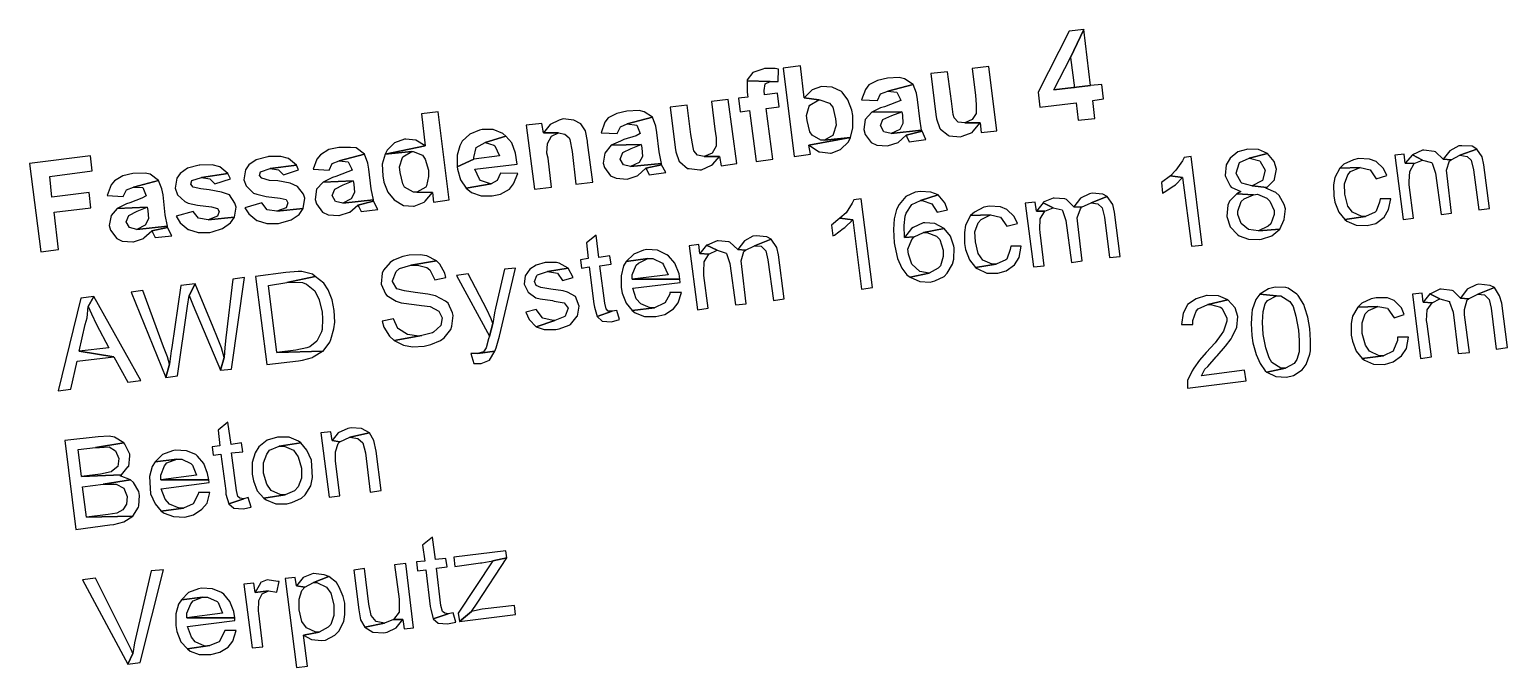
# Model space of a CAD drawing. Header units: metres. Extents: x 2713679.5 to 2713747.3, y 1226017.1 to 1226104.2.
# Drawn here: x 2713736.005 to 2713737.249, y 1226031.111 to 1226031.648 of the extents above; entities that cross this region are included whole.
import ezdxf

# ---------------------------------------------------------------- set-up
doc = ezdxf.new("R2010")
doc.units = ezdxf.units.M
doc.header["$MEASUREMENT"] = 0
doc.layers.add('texte', color=7, linetype='Continuous', true_color=0x000000)

msp = doc.modelspace()

# ---------------------------------------------------------------- linework, layer by layer
at = {"layer": 'texte'}
for points in [[(2713736.8925, 1226031.6478), (2713736.8803, 1226031.6464), (2713736.854, 1226031.5952), (2713736.8554, 1226031.5825), (2713736.886, 1226031.5862), (2713736.8878, 1226031.5717), (2713736.9019, 1226031.5731), (2713736.9001, 1226031.5881), (2713736.909, 1226031.5895), (2713736.9076, 1226031.6017), (2713736.8982, 1226031.6008), (2713736.8672, 1226031.597), (2713736.8813, 1226031.6243)], [(2713736.8925, 1226031.6478), (2713736.8813, 1226031.6243), (2713736.8846, 1226031.5989), (2713736.8672, 1226031.597), (2713736.8982, 1226031.6008)], [(2713736.6238, 1226031.6149), (2713736.6224, 1226031.6144), (2713736.6139, 1226031.6116), (2713736.6092, 1226031.6055), (2713736.6092, 1226031.6046), (2713736.6285, 1226031.6041), (2713736.6351, 1226031.6041), (2713736.6355, 1226031.6144), (2713736.6327, 1226031.6149)], [(2713736.6539, 1226031.6172), (2713736.6393, 1226031.6154), (2713736.6487, 1226031.5411), (2713736.6623, 1226031.543), (2713736.6609, 1226031.5505), (2713736.6961, 1226031.5571), (2713736.6741, 1226031.5547), (2713736.6712, 1226031.5547), (2713736.6637, 1226031.559), (2713736.6618, 1226031.5618), (2713736.6595, 1226031.5712), (2713736.659, 1226031.5754), (2713736.6614, 1226031.5834), (2713736.6618, 1226031.5843), (2713736.6694, 1226031.5886), (2713736.6571, 1226031.5905)], [(2713736.7779, 1226031.6121), (2713736.7638, 1226031.6107), (2713736.768, 1226031.5764), (2713736.7685, 1226031.5726), (2713736.7713, 1226031.5646), (2713736.7718, 1226031.5641), (2713736.7784, 1226031.559), (2713736.7793, 1226031.5585), (2713736.7887, 1226031.5576), (2713736.7901, 1226031.558), (2713736.7986, 1226031.5613), (2713736.7995, 1226031.5623), (2713736.8052, 1226031.5693), (2713736.7925, 1226031.5693), (2713736.7868, 1226031.5698), (2713736.7835, 1226031.5735), (2713736.7826, 1226031.5764), (2713736.7812, 1226031.5876)], [(2713736.8127, 1226031.6168), (2713736.7986, 1226031.6149), (2713736.8014, 1226031.5923), (2713736.8019, 1226031.5848), (2713736.8019, 1226031.5773), (2713736.7986, 1226031.5721), (2713736.7925, 1226031.5693), (2713736.8052, 1226031.5693), (2713736.8061, 1226031.5613), (2713736.8192, 1226031.5627)], [(2713736.6092, 1226031.6046), (2713736.6092, 1226031.5952), (2713736.6097, 1226031.5909), (2713736.6017, 1226031.59), (2713736.6031, 1226031.5787), (2713736.6111, 1226031.5796), (2713736.6167, 1226031.5369), (2713736.6308, 1226031.5388), (2713736.6252, 1226031.5815), (2713736.636, 1226031.5829), (2713736.6346, 1226031.5942), (2713736.6238, 1226031.5928), (2713736.6233, 1226031.5966), (2713736.6242, 1226031.6022), (2713736.6285, 1226031.6041)], [(2713736.6717, 1226031.5999), (2713736.6717, 1226031.5999), (2713736.6637, 1226031.597), (2713736.6571, 1226031.5905), (2713736.6694, 1226031.5886), (2713736.6703, 1226031.5886), (2713736.6783, 1226031.5858), (2713736.6811, 1226031.5825), (2713736.6835, 1226031.5726), (2713736.6839, 1226031.5674), (2713736.6816, 1226031.5594), (2713736.6816, 1226031.559), (2713736.6741, 1226031.5547), (2713736.6961, 1226031.5571), (2713736.698, 1226031.5651), (2713736.698, 1226031.5754), (2713736.6971, 1226031.5801), (2713736.6938, 1226031.5886), (2713736.6891, 1226031.5952), (2713736.6886, 1226031.5956), (2713736.6806, 1226031.5994)], [(2713736.7272, 1226031.6069), (2713736.7187, 1226031.605), (2713736.7116, 1226031.6013), (2713736.7088, 1226031.5975), (2713736.7055, 1226031.5886), (2713736.7187, 1226031.5881), (2713736.7215, 1226031.5937), (2713736.7276, 1226031.5961), (2713736.7488, 1226031.6017), (2713736.7417, 1226031.6064), (2713736.737, 1226031.6074)], [(2713736.7488, 1226031.6017), (2713736.7276, 1226031.5961), (2713736.7351, 1226031.5952), (2713736.738, 1226031.5895), (2713736.7384, 1226031.5881), (2713736.7347, 1226031.5867), (2713736.7248, 1226031.5829), (2713736.7215, 1226031.582), (2713736.714, 1226031.5782), (2713736.7394, 1226031.5787), (2713736.7398, 1226031.5759), (2713736.7403, 1226031.5688), (2713736.7375, 1226031.5637), (2713736.7304, 1226031.5604), (2713736.7558, 1226031.5632), (2713736.7544, 1226031.5726), (2713736.7525, 1226031.589), (2713736.7516, 1226031.5942)], [(2713736.5932, 1226031.589), (2713736.5791, 1226031.5872), (2713736.582, 1226031.5641), (2713736.5829, 1226031.5566), (2713736.5829, 1226031.5496), (2713736.5796, 1226031.5439), (2713736.573, 1226031.5411), (2713736.5857, 1226031.5411), (2713736.5871, 1226031.5331), (2713736.6003, 1226031.535)], [(2713736.3489, 1226031.5787), (2713736.3348, 1226031.5768), (2713736.3381, 1226031.55), (2713736.3043, 1226031.543), (2713736.3268, 1226031.5453), (2713736.3278, 1226031.5453), (2713736.3357, 1226031.5421), (2713736.3381, 1226031.5388), (2713736.3409, 1226031.5294), (2713736.3409, 1226031.5242), (2713736.339, 1226031.5162), (2713736.3386, 1226031.5153), (2713736.331, 1226031.511), (2713736.3442, 1226031.5106), (2713736.3451, 1226031.5026), (2713736.3583, 1226031.5045)], [(2713736.4542, 1226031.5726), (2713736.4509, 1226031.5717), (2713736.4433, 1226031.5679), (2713736.4377, 1226031.5609), (2713736.4504, 1226031.5609), (2713736.4556, 1226031.5599), (2713736.4593, 1226031.5566), (2713736.4598, 1226031.5552), (2713736.4617, 1226031.5453), (2713736.465, 1226031.5176), (2713736.4791, 1226031.5195), (2713736.4748, 1226031.5529), (2713736.4748, 1226031.5538), (2713736.4729, 1226031.5627), (2713736.4692, 1226031.5684), (2713736.4631, 1226031.5717)], [(2713736.5077, 1226031.5792), (2713736.4993, 1226031.5773), (2713736.4922, 1226031.5735), (2713736.4894, 1226031.5698), (2713736.4861, 1226031.5609), (2713736.4997, 1226031.5604), (2713736.5026, 1226031.566), (2713736.5082, 1226031.5684), (2713736.5293, 1226031.574), (2713736.5223, 1226031.5787), (2713736.5181, 1226031.5796)], [(2713736.5293, 1226031.574), (2713736.5082, 1226031.5684), (2713736.5162, 1226031.5674), (2713736.5185, 1226031.5618), (2713736.519, 1226031.5604), (2713736.5157, 1226031.5585), (2713736.5054, 1226031.5552), (2713736.5026, 1226031.5538), (2713736.4946, 1226031.5505), (2713736.5199, 1226031.551), (2713736.5204, 1226031.5482), (2713736.5209, 1226031.5411), (2713736.5181, 1226031.536), (2713736.511, 1226031.5327), (2713736.5369, 1226031.535), (2713736.535, 1226031.5449), (2713736.5331, 1226031.5613), (2713736.5322, 1226031.5665)], [(2713736.5585, 1226031.5843), (2713736.5444, 1226031.5825), (2713736.5486, 1226031.5486), (2713736.5491, 1226031.5449), (2713736.5519, 1226031.5369), (2713736.5524, 1226031.5364), (2713736.5589, 1226031.5308), (2713736.5603, 1226031.5308), (2713736.5693, 1226031.5298), (2713736.5707, 1226031.5298), (2713736.5791, 1226031.5336), (2713736.5801, 1226031.5345), (2713736.5857, 1226031.5411), (2713736.573, 1226031.5411), (2713736.5674, 1226031.5421), (2713736.5641, 1226031.5458), (2713736.5636, 1226031.5486), (2713736.5618, 1226031.5594)], [(2713736.714, 1226031.5782), (2713736.7084, 1226031.5721), (2713736.7074, 1226031.5637), (2713736.7084, 1226031.5594), (2713736.7135, 1226031.5529), (2713736.7182, 1226031.5505), (2713736.7272, 1226031.55), (2713736.7272, 1226031.55), (2713736.7361, 1226031.5529), (2713736.7361, 1226031.5529), (2713736.7431, 1226031.559), (2713736.7563, 1226031.5623), (2713736.7558, 1226031.5632), (2713736.7304, 1226031.5604), (2713736.7243, 1226031.5618), (2713736.7215, 1226031.567), (2713736.7234, 1226031.5721), (2713736.7309, 1226031.5754), (2713736.7394, 1226031.5787)], [(2713736.386, 1226031.5637), (2713736.3837, 1226031.5632), (2713736.3757, 1226031.5599), (2713736.3691, 1226031.5538), (2713736.3672, 1226031.55), (2713736.3649, 1226031.5421), (2713736.3649, 1226031.5322), (2713736.379, 1226031.5388), (2713736.379, 1226031.5402), (2713736.3809, 1226031.5486), (2713736.3884, 1226031.5529), (2713736.4058, 1226031.558), (2713736.4034, 1226031.5604), (2713736.3954, 1226031.5637)], [(2713736.4363, 1226031.5688), (2713736.4231, 1226031.5674), (2713736.4302, 1226031.5134), (2713736.4443, 1226031.5153), (2713736.4415, 1226031.5397), (2713736.4405, 1226031.5439), (2713736.441, 1226031.5519), (2713736.4443, 1226031.558), (2713736.4504, 1226031.5609), (2713736.4377, 1226031.5609)], [(2713736.7563, 1226031.5623), (2713736.7431, 1226031.559), (2713736.7436, 1226031.5576), (2713736.7455, 1226031.5533), (2713736.7596, 1226031.5552)], [(2713736.2653, 1226031.5486), (2713736.2568, 1226031.5468), (2713736.2498, 1226031.5425), (2713736.2469, 1226031.5388), (2713736.2437, 1226031.5303), (2713736.2573, 1226031.5294), (2713736.2596, 1226031.535), (2713736.2657, 1226031.5374), (2713736.2869, 1226031.543), (2713736.2798, 1226031.5482), (2713736.2751, 1226031.5486)], [(2713736.3216, 1226031.5557), (2713736.3207, 1226031.5557), (2713736.3123, 1226031.5524), (2713736.3061, 1226031.5463), (2713736.3043, 1226031.543), (2713736.3381, 1226031.55), (2713736.3381, 1226031.55), (2713736.3301, 1226031.5547)], [(2713736.4058, 1226031.558), (2713736.3884, 1226031.5529), (2713736.3959, 1226031.5505), (2713736.3968, 1226031.55), (2713736.4006, 1226031.5416), (2713736.379, 1226031.5388), (2713736.3649, 1226031.5322), (2713736.3653, 1226031.5303), (2713736.3677, 1226031.5214), (2713736.3724, 1226031.5143), (2713736.3935, 1226031.5181), (2713736.3931, 1226031.5181), (2713736.3846, 1226031.5209), (2713736.3837, 1226031.5219), (2713736.3799, 1226031.5303), (2713736.4156, 1226031.5345), (2713736.4142, 1226031.5439), (2713736.4109, 1226031.5524)], [(2713736.4946, 1226031.5505), (2713736.4894, 1226031.5439), (2713736.488, 1226031.5355), (2713736.4889, 1226031.5317), (2713736.4941, 1226031.5247), (2713736.4988, 1226031.5228), (2713736.5082, 1226031.5219), (2713736.5082, 1226031.5219), (2713736.5166, 1226031.5247), (2713736.5171, 1226031.5251), (2713736.5237, 1226031.5313), (2713736.5369, 1226031.5341), (2713736.5369, 1226031.535), (2713736.511, 1226031.5327), (2713736.5049, 1226031.5341), (2713736.5021, 1226031.5388), (2713736.5044, 1226031.5444), (2713736.5115, 1226031.5477), (2713736.5199, 1226031.551)], [(2713736.6961, 1226031.5571), (2713736.6609, 1226031.5505), (2713736.6623, 1226031.5496), (2713736.6698, 1226031.5449), (2713736.6703, 1226031.5449), (2713736.6792, 1226031.5439), (2713736.6797, 1226031.5439), (2713736.6877, 1226031.5468), (2713736.6943, 1226031.5533)], [(2713737.2107, 1226031.55), (2713737.2083, 1226031.55), (2713737.2008, 1226031.5458), (2713737.1951, 1226031.5388), (2713737.2017, 1226031.5383), (2713737.2092, 1226031.5421), (2713737.2233, 1226031.5472), (2713737.2196, 1226031.5496)], [(2713736.0562, 1226031.5416), (2713736.005, 1226031.535), (2713736.0144, 1226031.4608), (2713736.0294, 1226031.4627), (2713736.0256, 1226031.4941), (2713736.0566, 1226031.4979), (2713736.0552, 1226031.5106), (2713736.0237, 1226031.5068), (2713736.0219, 1226031.5242), (2713736.0576, 1226031.5289)], [(2713736.2061, 1226031.5411), (2713736.2056, 1226031.5407), (2713736.1957, 1226031.5383), (2713736.1896, 1226031.5341), (2713736.1868, 1226031.5298), (2713736.1854, 1226031.5214), (2713736.1873, 1226031.5162), (2713736.1934, 1226031.5101), (2713736.1962, 1226031.5092), (2713736.2042, 1226031.5073), (2713736.2159, 1226031.5059), (2713736.2211, 1226031.5049), (2713736.2225, 1226031.5021), (2713736.2211, 1226031.4979), (2713736.2131, 1226031.4951), (2713736.2352, 1226031.4974), (2713736.2366, 1226031.5059), (2713736.2357, 1226031.5092), (2713736.2305, 1226031.5157), (2713736.2244, 1226031.5186), (2713736.214, 1226031.5204), (2713736.207, 1226031.5209), (2713736.2004, 1226031.5228), (2713736.1985, 1226031.5251), (2713736.1995, 1226031.528), (2713736.2075, 1226031.5308), (2713736.2296, 1226031.5336), (2713736.223, 1226031.5392), (2713736.2164, 1226031.5411)], [(2713736.2869, 1226031.543), (2713736.2657, 1226031.5374), (2713736.2733, 1226031.5364), (2713736.2761, 1226031.5308), (2713736.2765, 1226031.5294), (2713736.2728, 1226031.528), (2713736.2629, 1226031.5242), (2713736.2601, 1226031.5233), (2713736.2521, 1226031.5195), (2713736.2775, 1226031.5204), (2713736.278, 1226031.5176), (2713736.2784, 1226031.5106), (2713736.2756, 1226031.5054), (2713736.2686, 1226031.5017), (2713736.2944, 1226031.5045), (2713736.2925, 1226031.5139), (2713736.2906, 1226031.5303), (2713736.2897, 1226031.5355)], [(2713736.3043, 1226031.543), (2713736.3019, 1226031.5345), (2713736.3024, 1226031.5247), (2713736.3033, 1226031.5195), (2713736.3066, 1226031.511), (2713736.3118, 1226031.5045), (2713736.3118, 1226031.5045), (2713736.3198, 1226031.4998), (2713736.3282, 1226031.4993), (2713736.3287, 1226031.4993), (2713736.3372, 1226031.5026), (2713736.3381, 1226031.5035), (2713736.3442, 1226031.5106), (2713736.331, 1226031.511), (2713736.3282, 1226031.511), (2713736.3207, 1226031.5153), (2713736.3193, 1226031.5181), (2713736.317, 1226031.5275), (2713736.3165, 1226031.5322), (2713736.3188, 1226031.5402), (2713736.3193, 1226031.5407), (2713736.3268, 1226031.5453)], [(2713736.9828, 1226031.5411), (2713736.9771, 1226031.5402), (2713736.9757, 1226031.5374), (2713736.9701, 1226031.5294), (2713736.9654, 1226031.5247), (2713736.9757, 1226031.5233), (2713736.9832, 1226031.4655), (2713736.9922, 1226031.4664)], [(2713737.0307, 1226031.5472), (2713737.0222, 1226031.5449), (2713737.0157, 1226031.5397), (2713737.0124, 1226031.5341), (2713737.0114, 1226031.5251), (2713737.0119, 1226031.5242), (2713737.0157, 1226031.5162), (2713737.0166, 1226031.5153), (2713737.0246, 1226031.5115), (2713737.0213, 1226031.5096), (2713737.0354, 1226031.5087), (2713737.0387, 1226031.5092), (2713737.0467, 1226031.5059), (2713737.049, 1226031.5035), (2713737.0528, 1226031.4955), (2713737.0528, 1226031.4923), (2713737.05, 1226031.4843), (2713737.0476, 1226031.4824), (2713737.0396, 1226031.4786), (2713737.0575, 1226031.48), (2713737.0612, 1226031.488), (2713737.0622, 1226031.497), (2713737.0612, 1226031.5007), (2713737.057, 1226031.5082), (2713737.0542, 1226031.5106), (2713737.0457, 1226031.5143), (2713737.0467, 1226031.5148), (2713737.0344, 1226031.5162), (2713737.034, 1226031.5162), (2713737.0255, 1226031.5186), (2713737.0251, 1226031.519), (2713737.0208, 1226031.5266), (2713737.0208, 1226031.527), (2713737.0232, 1226031.535), (2713737.0236, 1226031.536), (2713737.0316, 1226031.5397), (2713737.0471, 1226031.5435), (2713737.0396, 1226031.5468)], [(2713737.0471, 1226031.5435), (2713737.0316, 1226031.5397), (2713737.0321, 1226031.5397), (2713737.0406, 1226031.5374), (2713737.041, 1226031.5369), (2713737.0453, 1226031.5294), (2713737.0453, 1226031.5294), (2713737.0429, 1226031.5209), (2713737.0424, 1226031.5204), (2713737.0344, 1226031.5162), (2713737.0467, 1226031.5148), (2713737.0532, 1226031.5214), (2713737.0532, 1226031.5219), (2713737.0547, 1226031.5303), (2713737.0528, 1226031.5369)], [(2713737.1237, 1226031.5392), (2713737.1195, 1226031.5383), (2713737.1115, 1226031.5345), (2713737.1082, 1226031.5313), (2713737.1251, 1226031.5317), (2713737.1336, 1226031.5298), (2713737.1336, 1226031.5298), (2713737.1388, 1226031.5223), (2713737.1477, 1226031.5251), (2713737.1449, 1226031.5308), (2713737.1388, 1226031.5369), (2713737.1331, 1226031.5388)], [(2713737.1623, 1226031.543), (2713737.1543, 1226031.5421), (2713737.1613, 1226031.488), (2713737.1702, 1226031.489), (2713737.1665, 1226031.5172), (2713737.1665, 1226031.52), (2713737.167, 1226031.5284), (2713737.1707, 1226031.535), (2713737.1632, 1226031.5355)], [(2713737.1693, 1226031.5425), (2713737.1632, 1226031.5355), (2713737.1707, 1226031.535), (2713737.1778, 1226031.5378)], [(2713737.1787, 1226031.5463), (2713737.1778, 1226031.5463), (2713737.1693, 1226031.5425), (2713737.1693, 1226031.5425), (2713737.1778, 1226031.5378), (2713737.1853, 1226031.536), (2713737.1857, 1226031.5355), (2713737.1886, 1226031.527), (2713737.1933, 1226031.4923), (2713737.2022, 1226031.4932), (2713737.1984, 1226031.5247), (2713737.198, 1226031.5294), (2713737.2003, 1226031.5374), (2713737.2017, 1226031.5383), (2713737.1951, 1226031.5388), (2713737.1886, 1226031.5449), (2713737.1876, 1226031.5453)], [(2713737.2233, 1226031.5472), (2713737.2092, 1226031.5421), (2713737.2154, 1226031.5411), (2713737.2186, 1226031.5378), (2713737.2205, 1226031.5298), (2713737.2252, 1226031.496), (2713737.2341, 1226031.4974), (2713737.2294, 1226031.5341), (2713737.228, 1226031.5407)], [(2713736.0919, 1226031.5266), (2713736.0834, 1226031.5247), (2713736.0764, 1226031.5204), (2713736.0736, 1226031.5172), (2713736.0703, 1226031.5082), (2713736.0839, 1226031.5073), (2713736.0867, 1226031.5129), (2713736.0924, 1226031.5153), (2713736.1135, 1226031.5209), (2713736.1064, 1226031.5261), (2713736.1022, 1226031.527)], [(2713736.1483, 1226031.5336), (2713736.1478, 1226031.5336), (2713736.1379, 1226031.5313), (2713736.1318, 1226031.5266), (2713736.129, 1226031.5228), (2713736.1276, 1226031.5143), (2713736.1295, 1226031.5087), (2713736.1356, 1226031.5031), (2713736.1384, 1226031.5017), (2713736.1464, 1226031.5002), (2713736.1581, 1226031.4988), (2713736.1633, 1226031.4974), (2713736.1647, 1226031.4946), (2713736.1633, 1226031.4908), (2713736.1553, 1226031.4876), (2713736.1774, 1226031.4899), (2713736.1788, 1226031.4984), (2713736.1779, 1226031.5017), (2713736.1732, 1226031.5087), (2713736.1666, 1226031.511), (2713736.1563, 1226031.5129), (2713736.1492, 1226031.5139), (2713736.1426, 1226031.5153), (2713736.1407, 1226031.5176), (2713736.1417, 1226031.5209), (2713736.1497, 1226031.5233), (2713736.1718, 1226031.5266), (2713736.1652, 1226031.5322), (2713736.1586, 1226031.5341)], [(2713736.1718, 1226031.5266), (2713736.1497, 1226031.5233), (2713736.1567, 1226031.5223), (2713736.161, 1226031.5181), (2713736.1741, 1226031.5223)], [(2713736.2296, 1226031.5336), (2713736.2075, 1226031.5308), (2713736.2145, 1226031.5298), (2713736.2187, 1226031.5256), (2713736.2314, 1226031.5298)], [(2713736.4015, 1226031.527), (2713736.3987, 1226031.5209), (2713736.3935, 1226031.5181), (2713736.3724, 1226031.5143), (2713736.3771, 1226031.5106), (2713736.3851, 1226031.5078), (2713736.3945, 1226031.5078), (2713736.4015, 1226031.5092), (2713736.409, 1226031.5134), (2713736.4123, 1226031.5181), (2713736.4161, 1226031.5266)], [(2713736.5369, 1226031.5341), (2713736.5237, 1226031.5313), (2713736.5246, 1226031.5298), (2713736.5265, 1226031.5256), (2713736.5406, 1226031.5275)], [(2713736.9654, 1226031.5247), (2713736.9579, 1226031.519), (2713736.9588, 1226031.5101), (2713736.9602, 1226031.511), (2713736.9682, 1226031.5162), (2713736.9696, 1226031.5172), (2713736.9757, 1226031.5233)], [(2713737.1082, 1226031.5313), (2713737.104, 1226031.5233), (2713737.1026, 1226031.5172), (2713737.1031, 1226031.5078), (2713737.104, 1226031.5026), (2713737.1073, 1226031.4941), (2713737.1124, 1226031.488), (2713737.1298, 1226031.4904), (2713737.1265, 1226031.4904), (2713737.1186, 1226031.4941), (2713737.1148, 1226031.4993), (2713737.1124, 1226031.5092), (2713737.112, 1226031.5181), (2713737.1148, 1226031.5256), (2713737.1171, 1226031.5284), (2713737.1251, 1226031.5317)], [(2713736.1135, 1226031.5209), (2713736.0924, 1226031.5153), (2713736.1003, 1226031.5148), (2713736.1027, 1226031.5092), (2713736.1032, 1226031.5078), (2713736.0994, 1226031.5059), (2713736.0895, 1226031.5021), (2713736.0867, 1226031.5012), (2713736.0787, 1226031.4974), (2713736.1041, 1226031.4984), (2713736.1046, 1226031.4955), (2713736.105, 1226031.4885), (2713736.1022, 1226031.4833), (2713736.0952, 1226031.4796), (2713736.121, 1226031.4824), (2713736.1191, 1226031.4918), (2713736.1173, 1226031.5087), (2713736.1163, 1226031.5139)], [(2713736.2521, 1226031.5195), (2713736.2465, 1226031.5134), (2713736.2455, 1226031.5049), (2713736.2465, 1226031.5012), (2713736.2516, 1226031.4941), (2713736.2563, 1226031.4918), (2713736.2653, 1226031.4913), (2713736.2657, 1226031.4913), (2713736.2742, 1226031.4941), (2713736.2747, 1226031.4941), (2713736.2812, 1226031.5002), (2713736.2944, 1226031.5035), (2713736.2944, 1226031.5045), (2713736.2686, 1226031.5017), (2713736.2624, 1226031.5031), (2713736.2596, 1226031.5082), (2713736.262, 1226031.5134), (2713736.269, 1226031.5172), (2713736.2775, 1226031.5204)], [(2713736.7549, 1226031.5115), (2713736.7506, 1226031.511), (2713736.7427, 1226031.5073), (2713736.737, 1226031.5007), (2713736.7347, 1226031.4965), (2713736.7328, 1226031.4885), (2713736.7323, 1226031.4796), (2713736.7328, 1226031.4683), (2713736.7333, 1226031.4655), (2713736.7356, 1226031.4551), (2713736.7394, 1226031.4471), (2713736.7436, 1226031.4415), (2713736.7464, 1226031.4396), (2713736.7624, 1226031.4429), (2713736.7544, 1226031.4443), (2713736.7478, 1226031.4504), (2713736.7478, 1226031.4504), (2713736.745, 1226031.4589), (2713736.7445, 1226031.4631), (2713736.7478, 1226031.4711), (2713736.7497, 1226031.4735), (2713736.7417, 1226031.473), (2713736.7412, 1226031.4829), (2713736.7422, 1226031.4908), (2713736.7431, 1226031.4932), (2713736.7478, 1226031.5007), (2713736.7549, 1226031.504), (2713736.7699, 1226031.5087), (2713736.7638, 1226031.511)], [(2713736.8996, 1226031.5101), (2713736.8972, 1226031.5096), (2713736.8897, 1226031.5059), (2713736.8841, 1226031.4988), (2713736.8907, 1226031.4984), (2713736.8987, 1226031.5021), (2713736.9123, 1226031.5073), (2713736.9085, 1226031.5092)], [(2713736.0787, 1226031.4974), (2713736.0736, 1226031.4913), (2713736.0721, 1226031.4829), (2713736.0731, 1226031.4791), (2713736.0783, 1226031.472), (2713736.083, 1226031.4697), (2713736.0919, 1226031.4692), (2713736.0924, 1226031.4692), (2713736.1008, 1226031.472), (2713736.1013, 1226031.4725), (2713736.1079, 1226031.4786), (2713736.121, 1226031.4814), (2713736.121, 1226031.4824), (2713736.0952, 1226031.4796), (2713736.0891, 1226031.4814), (2713736.0862, 1226031.4861), (2713736.0886, 1226031.4913), (2713736.0956, 1226031.4951), (2713736.1041, 1226031.4984)], [(2713736.2004, 1226031.5021), (2713736.1863, 1226031.4979), (2713736.1896, 1226031.4927), (2713736.1962, 1226031.4871), (2713736.1967, 1226031.4871), (2713736.2047, 1226031.4847), (2713736.2145, 1226031.4847), (2713736.2164, 1226031.4852), (2713736.2253, 1226031.4876), (2713736.2319, 1226031.4923), (2713736.2352, 1226031.4974), (2713736.2131, 1226031.4951), (2713736.2051, 1226031.496)], [(2713736.2944, 1226031.5035), (2713736.2812, 1226031.5002), (2713736.2822, 1226031.4988), (2713736.2841, 1226031.4946), (2713736.2982, 1226031.4965)], [(2713736.7051, 1226031.5054), (2713736.699, 1226031.5045), (2713736.6975, 1226031.5017), (2713736.6924, 1226031.4937), (2713736.6872, 1226031.489), (2713736.698, 1226031.4876), (2713736.7055, 1226031.4293), (2713736.7145, 1226031.4307)], [(2713736.7699, 1226031.5087), (2713736.7549, 1226031.504), (2713736.7563, 1226031.504), (2713736.7647, 1226031.5012), (2713736.769, 1226031.4941), (2713736.7779, 1226031.496), (2713736.7755, 1226031.5021)], [(2713736.8131, 1226031.4993), (2713736.8084, 1226031.4984), (2713736.8005, 1226031.4941), (2713736.7972, 1226031.4913), (2713736.8141, 1226031.4918), (2713736.8225, 1226031.4899), (2713736.8225, 1226031.4899), (2713736.8277, 1226031.4824), (2713736.8366, 1226031.4847), (2713736.8338, 1226031.4904), (2713736.8277, 1226031.4965), (2713736.8225, 1226031.4988)], [(2713736.8517, 1226031.5026), (2713736.8432, 1226031.5017), (2713736.8503, 1226031.4481), (2713736.8592, 1226031.449), (2713736.8559, 1226031.4772), (2713736.8554, 1226031.48), (2713736.8559, 1226031.4885), (2713736.8597, 1226031.4951), (2713736.8526, 1226031.4951)], [(2713736.8582, 1226031.5021), (2713736.8526, 1226031.4951), (2713736.8597, 1226031.4951), (2713736.8667, 1226031.4979)], [(2713736.8676, 1226031.5059), (2713736.8667, 1226031.5059), (2713736.8582, 1226031.5026), (2713736.8582, 1226031.5021), (2713736.8667, 1226031.4979), (2713736.8742, 1226031.496), (2713736.8747, 1226031.4955), (2713736.8775, 1226031.4871), (2713736.8822, 1226031.4518), (2713736.8911, 1226031.4533), (2713736.8874, 1226031.4843), (2713736.8869, 1226031.4894), (2713736.8897, 1226031.497), (2713736.8907, 1226031.4984), (2713736.8841, 1226031.4988), (2713736.878, 1226031.5049), (2713736.8766, 1226031.5054)], [(2713736.9123, 1226031.5073), (2713736.8987, 1226031.5021), (2713736.9043, 1226031.5012), (2713736.9081, 1226031.4979), (2713736.9099, 1226031.4899), (2713736.9142, 1226031.4561), (2713736.9231, 1226031.457), (2713736.9184, 1226031.4941), (2713736.917, 1226031.5007)], [(2713737.0213, 1226031.5096), (2713737.0152, 1226031.5035), (2713737.0138, 1226031.5002), (2713737.0128, 1226031.4908), (2713737.0128, 1226031.4904), (2713737.0157, 1226031.4819), (2713737.0218, 1226031.4753), (2713737.0232, 1226031.4744), (2713737.0312, 1226031.4716), (2713737.0401, 1226031.4711), (2713737.042, 1226031.4716), (2713737.0509, 1226031.4744), (2713737.0575, 1226031.48), (2713737.0575, 1226031.48), (2713737.0396, 1226031.4786), (2713737.0312, 1226031.4796), (2713737.0251, 1226031.4847), (2713737.0222, 1226031.4923), (2713737.0222, 1226031.4951), (2713737.0251, 1226031.5031), (2713737.0274, 1226031.5054), (2713737.0354, 1226031.5087)], [(2713737.142, 1226031.5054), (2713737.1416, 1226031.5026), (2713737.1388, 1226031.4951), (2713737.1378, 1226031.4941), (2713737.1298, 1226031.4904), (2713737.1124, 1226031.488), (2713737.1139, 1226031.4866), (2713737.1218, 1226031.4833), (2713737.1312, 1226031.4829), (2713737.1383, 1226031.4847), (2713737.1453, 1226031.4899), (2713737.1491, 1226031.4965), (2713737.151, 1226031.5054)], [(2713736.1426, 1226031.4946), (2713736.1285, 1226031.4908), (2713736.1318, 1226031.4852), (2713736.1384, 1226031.4796), (2713736.1389, 1226031.4796), (2713736.1469, 1226031.4772), (2713736.1567, 1226031.4772), (2713736.1586, 1226031.4777), (2713736.1675, 1226031.4805), (2713736.1741, 1226031.4852), (2713736.1774, 1226031.4899), (2713736.1553, 1226031.4876), (2713736.1473, 1226031.489)], [(2713736.6872, 1226031.489), (2713736.6802, 1226031.4833), (2713736.6811, 1226031.4744), (2713736.6825, 1226031.4749), (2713736.69, 1226031.4805), (2713736.6914, 1226031.4814), (2713736.698, 1226031.4876)], [(2713736.7586, 1226031.4852), (2713736.7572, 1226031.4852), (2713736.7488, 1226031.4814), (2713736.7474, 1226031.4805), (2713736.7417, 1226031.473), (2713736.7497, 1226031.4735), (2713736.7577, 1226031.4772), (2713736.7751, 1226031.4805), (2713736.7671, 1226031.4847)], [(2713736.7972, 1226031.4913), (2713736.7929, 1226031.4833), (2713736.792, 1226031.4772), (2713736.792, 1226031.4678), (2713736.7929, 1226031.4627), (2713736.7962, 1226031.4542), (2713736.8014, 1226031.4476), (2713736.8188, 1226031.4504), (2713736.8155, 1226031.4504), (2713736.8075, 1226031.4537), (2713736.8037, 1226031.4594), (2713736.8014, 1226031.4692), (2713736.8009, 1226031.4777), (2713736.8037, 1226031.4852), (2713736.8061, 1226031.488), (2713736.8141, 1226031.4918)], [(2713736.121, 1226031.4814), (2713736.1079, 1226031.4786), (2713736.1088, 1226031.4767), (2713736.1107, 1226031.473), (2713736.1248, 1226031.4744)], [(2713736.4819, 1226031.4749), (2713736.4739, 1226031.4683), (2713736.4753, 1226031.4551), (2713736.4687, 1226031.4542), (2713736.4697, 1226031.4471), (2713736.4762, 1226031.4481), (2713736.48, 1226031.4171), (2713736.4805, 1226031.4143), (2713736.4828, 1226031.4063), (2713736.4955, 1226031.411), (2713736.4922, 1226031.411), (2713736.4903, 1226031.4128), (2713736.4894, 1226031.4175), (2713736.4852, 1226031.449), (2713736.4946, 1226031.4504), (2713736.4936, 1226031.4575), (2713736.4842, 1226031.4561)], [(2713736.6167, 1226031.4744), (2713736.6139, 1226031.4739), (2713736.6069, 1226031.4702), (2713736.6012, 1226031.4627), (2713736.6078, 1226031.4622), (2713736.6153, 1226031.4659), (2713736.6294, 1226031.4716), (2713736.6257, 1226031.4735)], [(2713736.7751, 1226031.4805), (2713736.7577, 1226031.4772), (2713736.7605, 1226031.4772), (2713736.7685, 1226031.4739), (2713736.7713, 1226031.4711), (2713736.7741, 1226031.4622), (2713736.7741, 1226031.457), (2713736.7718, 1226031.449), (2713736.7699, 1226031.4471), (2713736.7624, 1226031.4429), (2713736.7464, 1226031.4396), (2713736.7544, 1226031.4359), (2713736.7633, 1226031.4354), (2713736.7671, 1226031.4363), (2713736.7751, 1226031.4401), (2713736.7774, 1226031.4429), (2713736.7821, 1226031.4504), (2713736.7831, 1226031.4547), (2713736.7835, 1226031.4641), (2713736.7831, 1226031.4655), (2713736.7802, 1226031.4739)], [(2713736.5246, 1226031.4627), (2713736.5218, 1226031.4622), (2713736.5138, 1226031.4589), (2713736.5072, 1226031.4528), (2713736.5256, 1226031.4551), (2713736.5298, 1226031.4551), (2713736.5378, 1226031.4514), (2713736.5387, 1226031.45), (2713736.5425, 1226031.4415), (2713736.5124, 1226031.4377), (2713736.5524, 1226031.4377), (2713736.5519, 1226031.4424), (2713736.5481, 1226031.4514), (2713736.543, 1226031.4575), (2713736.5416, 1226031.4584), (2713736.5336, 1226031.4622)], [(2713736.5683, 1226031.4669), (2713736.5603, 1226031.4659), (2713736.5674, 1226031.4119), (2713736.5763, 1226031.4133), (2713736.5726, 1226031.441), (2713736.5726, 1226031.4439), (2713736.573, 1226031.4523), (2713736.5768, 1226031.4589), (2713736.5693, 1226031.4594)], [(2713736.5749, 1226031.4664), (2713736.5693, 1226031.4594), (2713736.5768, 1226031.4589), (2713736.5838, 1226031.4622)], [(2713736.5848, 1226031.4702), (2713736.5838, 1226031.4702), (2713736.5754, 1226031.4664), (2713736.5749, 1226031.4664), (2713736.5838, 1226031.4622), (2713736.5914, 1226031.4598), (2713736.5918, 1226031.4594), (2713736.5946, 1226031.4509), (2713736.5993, 1226031.4161), (2713736.6083, 1226031.4171), (2713736.6045, 1226031.4486), (2713736.604, 1226031.4533), (2713736.6064, 1226031.4612), (2713736.6078, 1226031.4622), (2713736.6012, 1226031.4627), (2713736.5946, 1226031.4688), (2713736.5937, 1226031.4692)], [(2713736.6294, 1226031.4716), (2713736.6153, 1226031.4659), (2713736.621, 1226031.4655), (2713736.6247, 1226031.4617), (2713736.6266, 1226031.4542), (2713736.6313, 1226031.4199), (2713736.6402, 1226031.4213), (2713736.6355, 1226031.4584), (2713736.6341, 1226031.4645)], [(2713736.831, 1226031.4655), (2713736.8305, 1226031.4627), (2713736.8277, 1226031.4547), (2713736.8268, 1226031.4542), (2713736.8188, 1226031.4504), (2713736.8014, 1226031.4476), (2713736.8028, 1226031.4467), (2713736.8108, 1226031.4429), (2713736.8202, 1226031.4429), (2713736.8272, 1226031.4448), (2713736.8343, 1226031.45), (2713736.838, 1226031.4561), (2713736.8399, 1226031.4655)], [(2713736.3245, 1226031.458), (2713736.3193, 1226031.457), (2713736.3113, 1226031.4537), (2713736.3085, 1226031.4518), (2713736.3029, 1226031.4453), (2713736.3019, 1226031.4429), (2713736.301, 1226031.434), (2713736.301, 1226031.4335), (2713736.3047, 1226031.4255), (2713736.3057, 1226031.4241), (2713736.3137, 1226031.4194), (2713736.3179, 1226031.418), (2713736.3287, 1226031.4166), (2713736.3348, 1226031.4157), (2713736.3423, 1226031.4147), (2713736.3494, 1226031.411), (2713736.3522, 1226031.4053), (2713736.3513, 1226031.3987), (2713736.3451, 1226031.3931), (2713736.3442, 1226031.3926), (2713736.3353, 1226031.3903), (2713736.3118, 1226031.3861), (2713736.3198, 1226031.3823), (2713736.3273, 1226031.3809), (2713736.3372, 1226031.3814), (2713736.3428, 1226031.3828), (2713736.3508, 1226031.3861), (2713736.3541, 1226031.3884), (2713736.3597, 1226031.3955), (2713736.3606, 1226031.3983), (2713736.3616, 1226031.4072), (2713736.3611, 1226031.4096), (2713736.3574, 1226031.4175), (2713736.355, 1226031.4194), (2713736.3466, 1226031.4237), (2713736.3404, 1226031.4251), (2713736.3296, 1226031.4265), (2713736.3207, 1226031.4279), (2713736.3141, 1226031.4298), (2713736.3104, 1226031.4359), (2713736.3104, 1226031.4363), (2713736.3137, 1226031.4443), (2713736.3165, 1226031.4467), (2713736.3259, 1226031.4495), (2713736.3475, 1226031.4533), (2713736.3395, 1226031.4575), (2713736.3339, 1226031.4584)], [(2713736.3475, 1226031.4533), (2713736.3259, 1226031.4495), (2713736.3315, 1226031.4495), (2713736.3395, 1226031.4476), (2713736.3419, 1226031.4457), (2713736.3461, 1226031.4373), (2713736.3555, 1226031.4392), (2713736.3545, 1226031.4429), (2713736.3503, 1226031.4504)], [(2713736.4391, 1226031.4518), (2713736.4316, 1226031.4495), (2713736.426, 1226031.4462), (2713736.4222, 1226031.4406), (2713736.4213, 1226031.4335), (2713736.4246, 1226031.4269), (2713736.4311, 1226031.4222), (2713736.4349, 1226031.4213), (2713736.4452, 1226031.4199), (2713736.4466, 1226031.4194), (2713736.4551, 1226031.418), (2713736.4584, 1226031.4133), (2713736.456, 1226031.4067), (2713736.4556, 1226031.4063), (2713736.4471, 1226031.403), (2713736.4316, 1226031.3978), (2713736.4382, 1226031.3955), (2713736.448, 1226031.3955), (2713736.4509, 1226031.3959), (2713736.4593, 1226031.3992), (2713736.4603, 1226031.3997), (2713736.4659, 1226031.4067), (2713736.4664, 1226031.4067), (2713736.4678, 1226031.4152), (2713736.4645, 1226031.4232), (2713736.4579, 1226031.4269), (2713736.4542, 1226031.4279), (2713736.4438, 1226031.4293), (2713736.4354, 1226031.4307), (2713736.4316, 1226031.4326), (2713736.4302, 1226031.4359), (2713736.4321, 1226031.441), (2713736.4325, 1226031.4415), (2713736.441, 1226031.4443), (2713736.4584, 1226031.4471), (2713736.4509, 1226031.4514), (2713736.4485, 1226031.4518)], [(2713736.5072, 1226031.4528), (2713736.5049, 1226031.449), (2713736.503, 1226031.4406), (2713736.503, 1226031.4307), (2713736.504, 1226031.426), (2713736.5072, 1226031.4175), (2713736.5124, 1226031.4114), (2713736.5312, 1226031.4138), (2713736.5275, 1226031.4138), (2713736.5195, 1226031.4171), (2713736.5157, 1226031.4213), (2713736.5129, 1226031.4302), (2713736.5528, 1226031.4349), (2713736.5524, 1226031.4377), (2713736.5124, 1226031.4377), (2713736.5124, 1226031.4415), (2713736.5157, 1226031.4495), (2713736.5176, 1226031.4514), (2713736.5256, 1226031.4551)], [(2713736.1859, 1226031.4392), (2713736.176, 1226031.4377), (2713736.1703, 1226031.3884), (2713736.1694, 1226031.3804), (2713736.1689, 1226031.372), (2713736.1657, 1226031.3612), (2713736.175, 1226031.3621)], [(2713736.2206, 1226031.4434), (2713736.1953, 1226031.4401), (2713736.2047, 1226031.3659), (2713736.2314, 1226031.3691), (2713736.2347, 1226031.3696), (2713736.2432, 1226031.372), (2713736.2437, 1226031.3724), (2713736.2516, 1226031.3771), (2713736.2521, 1226031.3771), (2713736.2131, 1226031.3762), (2713736.2061, 1226031.4326), (2713736.2216, 1226031.4349), (2713736.2455, 1226031.4401), (2713736.2432, 1226031.442), (2713736.2343, 1226031.4443), (2713736.231, 1226031.4443)], [(2713736.2455, 1226031.4401), (2713736.2216, 1226031.4349), (2713736.2267, 1226031.4354), (2713736.2347, 1226031.4349), (2713736.238, 1226031.4335), (2713736.2451, 1226031.4279), (2713736.2455, 1226031.4274), (2713736.2488, 1226031.4204), (2713736.2512, 1226031.41), (2713736.2516, 1226031.4044), (2713736.2512, 1226031.3955), (2713736.2507, 1226031.3936), (2713736.2469, 1226031.3856), (2713736.2408, 1226031.3809), (2713736.2385, 1226031.38), (2713736.2291, 1226031.3781), (2713736.2131, 1226031.3762), (2713736.2521, 1226031.3771), (2713736.2577, 1226031.3847), (2713736.2587, 1226031.387), (2713736.261, 1226031.3959), (2713736.262, 1226031.4016), (2713736.2615, 1226031.4114), (2713736.2596, 1226031.4204), (2713736.2563, 1226031.4288), (2713736.2526, 1226031.4345)], [(2713736.3743, 1226031.4424), (2713736.3644, 1226031.441), (2713736.3921, 1226031.3898), (2713736.3949, 1226031.4006), (2713736.3935, 1226031.4044), (2713736.3898, 1226031.4124)], [(2713736.4142, 1226031.4471), (2713736.4048, 1226031.4462), (2713736.3973, 1226031.4133), (2713736.3964, 1226031.4096), (2713736.3949, 1226031.4006), (2713736.3921, 1226031.3898), (2713736.3912, 1226031.3875), (2713736.3893, 1226031.38), (2713736.387, 1226031.3767), (2713736.3823, 1226031.3753), (2713736.3968, 1226031.3771), (2713736.3978, 1226031.38), (2713736.4006, 1226031.3898)], [(2713736.4584, 1226031.4471), (2713736.441, 1226031.4443), (2713736.4495, 1226031.4429), (2713736.4537, 1226031.4368), (2713736.4626, 1226031.4392)], [(2713736.059, 1226031.4232), (2713736.0482, 1226031.4218), (2713736.0289, 1226031.3438), (2713736.0397, 1226031.3452), (2713736.0449, 1226031.3687), (2713736.0759, 1226031.3724), (2713736.0468, 1226031.3771), (2713736.0519, 1226031.3997), (2713736.0534, 1226031.4053), (2713736.0543, 1226031.4147)], [(2713736.059, 1226031.4232), (2713736.0543, 1226031.4147), (2713736.0571, 1226031.4086), (2713736.0613, 1226031.3997), (2713736.0717, 1226031.38), (2713736.0468, 1226031.3771), (2713736.0759, 1226031.3724), (2713736.0877, 1226031.3513), (2713736.0985, 1226031.3527)], [(2713736.1003, 1226031.4284), (2713736.0905, 1226031.4269), (2713736.1196, 1226031.355), (2713736.1229, 1226031.3663), (2713736.121, 1226031.3724), (2713736.1177, 1226031.3809)], [(2713736.1445, 1226031.434), (2713736.1323, 1226031.4326), (2713736.1248, 1226031.3804), (2713736.1243, 1226031.3776), (2713736.1229, 1226031.3663), (2713736.1196, 1226031.355), (2713736.1295, 1226031.3565), (2713736.1379, 1226031.4152), (2713736.1393, 1226031.4241)], [(2713736.1445, 1226031.434), (2713736.1393, 1226031.4241), (2713736.1426, 1226031.4157), (2713736.1657, 1226031.3612), (2713736.1689, 1226031.372), (2713736.1666, 1226031.38), (2713736.1633, 1226031.3884), (2713736.1595, 1226031.3973)], [(2713736.5439, 1226031.4265), (2713736.5439, 1226031.4251), (2713736.5397, 1226031.4175), (2713736.5392, 1226031.4175), (2713736.5312, 1226031.4138), (2713736.5124, 1226031.4114), (2713736.5148, 1226031.4096), (2713736.5228, 1226031.4063), (2713736.5322, 1226031.4063), (2713736.5397, 1226031.4081), (2713736.5472, 1226031.4128), (2713736.5509, 1226031.418), (2713736.5538, 1226031.4265)], [(2713736.9964, 1226031.4241), (2713736.9959, 1226031.4241), (2713736.987, 1226031.4213), (2713736.9799, 1226031.4166), (2713736.9799, 1226031.4161), (2713736.9762, 1226031.4091), (2713736.9748, 1226031.3997), (2713736.9842, 1226031.3997), (2713736.9842, 1226031.403), (2713736.987, 1226031.411), (2713736.9889, 1226031.4128), (2713736.9969, 1226031.4166), (2713737.0138, 1226031.4204), (2713737.0138, 1226031.4204), (2713737.0058, 1226031.4237)], [(2713737.0406, 1226031.4251), (2713737.0373, 1226031.4208), (2713737.0344, 1226031.4119), (2713737.034, 1226031.4091), (2713737.0335, 1226031.4006), (2713737.034, 1226031.3903), (2713737.0349, 1226031.3842), (2713737.0377, 1226031.3743), (2713737.041, 1226031.3668), (2713737.0453, 1226031.3607), (2713737.0467, 1226031.3597), (2713737.0622, 1226031.363), (2713737.0584, 1226031.363), (2713737.0509, 1226031.3677), (2713737.0485, 1226031.3715), (2713737.0457, 1226031.38), (2713737.0434, 1226031.3912), (2713737.0429, 1226031.4016), (2713737.0434, 1226031.4105), (2713737.0453, 1226031.4171), (2713737.0471, 1226031.4199), (2713737.0547, 1226031.4237)], [(2713737.0537, 1226031.4312), (2713737.0481, 1226031.4298), (2713737.0406, 1226031.4251), (2713737.0547, 1226031.4237), (2713737.0584, 1226031.4237), (2713737.0659, 1226031.419), (2713737.0687, 1226031.4147), (2713737.0711, 1226031.4067), (2713737.0734, 1226031.395), (2713737.0739, 1226031.3861), (2713737.0739, 1226031.3767), (2713737.072, 1226031.3701), (2713737.0697, 1226031.3668), (2713737.0622, 1226031.363), (2713737.0467, 1226031.3597), (2713737.0542, 1226031.356), (2713737.0631, 1226031.3555), (2713737.0692, 1226031.3569), (2713737.0763, 1226031.3616), (2713737.0796, 1226031.3659), (2713737.0828, 1226031.3748), (2713737.0833, 1226031.3776), (2713737.0833, 1226031.3861), (2713737.0828, 1226031.3964), (2713737.081, 1226031.4058), (2713737.0786, 1226031.4138), (2713737.0777, 1226031.4166), (2713737.073, 1226031.4241), (2713737.072, 1226031.4251), (2713737.0645, 1226031.4302), (2713737.0626, 1226031.4307)], [(2713737.1773, 1226031.426), (2713737.1693, 1226031.4251), (2713737.1759, 1226031.371), (2713737.1853, 1226031.3724), (2713737.1815, 1226031.4002), (2713737.181, 1226031.403), (2713737.1815, 1226031.4119), (2713737.1857, 1226031.418), (2713737.1782, 1226031.4185)], [(2713737.1839, 1226031.4255), (2713737.1782, 1226031.4185), (2713737.1857, 1226031.418), (2713737.1923, 1226031.4213)], [(2713737.1933, 1226031.4293), (2713737.1923, 1226031.4293), (2713737.1843, 1226031.4255), (2713737.1839, 1226031.4255), (2713737.1923, 1226031.4213), (2713737.2003, 1226031.419), (2713737.2003, 1226031.4185), (2713737.2036, 1226031.41), (2713737.2078, 1226031.3753), (2713737.2172, 1226031.3762), (2713737.213, 1226031.4077), (2713737.213, 1226031.4124), (2713737.2154, 1226031.4204), (2713737.2163, 1226031.4213), (2713737.2097, 1226031.4218), (2713737.2036, 1226031.4279), (2713737.2027, 1226031.4284)], [(2713737.2252, 1226031.4335), (2713737.2229, 1226031.433), (2713737.2154, 1226031.4293), (2713737.2097, 1226031.4218), (2713737.2163, 1226031.4213), (2713737.2243, 1226031.4251), (2713737.2384, 1226031.4307), (2713737.2346, 1226031.4326)], [(2713737.2384, 1226031.4307), (2713737.2243, 1226031.4251), (2713737.2299, 1226031.4246), (2713737.2337, 1226031.4208), (2713737.2356, 1226031.4133), (2713737.2398, 1226031.379), (2713737.2492, 1226031.3804), (2713737.2445, 1226031.4175), (2713737.2426, 1226031.4237)], [(2713736.4316, 1226031.4124), (2713736.4227, 1226031.41), (2713736.4255, 1226031.4039), (2713736.4316, 1226031.3978), (2713736.4471, 1226031.403), (2713736.4457, 1226031.403), (2713736.4372, 1226031.4049), (2713736.4368, 1226031.4053)], [(2713736.4993, 1226031.4114), (2713736.4955, 1226031.411), (2713736.4828, 1226031.4063), (2713736.487, 1226031.4025), (2713736.495, 1226031.402), (2713736.5016, 1226031.4039)], [(2713737.0138, 1226031.4204), (2713736.9969, 1226031.4166), (2713736.9992, 1226031.4166), (2713737.0077, 1226031.4143), (2713737.0086, 1226031.4133), (2713737.0128, 1226031.4053), (2713737.0128, 1226031.4025), (2713737.01, 1226031.394), (2713737.0081, 1226031.3912), (2713737.003, 1226031.3842), (2713736.9954, 1226031.3762), (2713736.9898, 1226031.3696), (2713736.9851, 1226031.363), (2713736.9837, 1226031.3607), (2713736.9799, 1226031.3527), (2713736.9799, 1226031.3461), (2713737.0293, 1226031.3522), (2713737.0279, 1226031.3612), (2713736.9917, 1226031.3565), (2713736.9945, 1226031.3621), (2713736.9969, 1226031.3644), (2713737.0039, 1226031.3724), (2713737.0048, 1226031.3734), (2713737.0119, 1226031.3814), (2713737.0166, 1226031.3875), (2713737.0175, 1226031.3894), (2713737.0213, 1226031.3973), (2713737.0222, 1226031.4063), (2713737.0199, 1226031.4138)], [(2713737.1233, 1226031.4143), (2713737.1186, 1226031.4067), (2713737.1176, 1226031.4006), (2713737.1176, 1226031.3908), (2713737.1186, 1226031.3856), (2713737.1218, 1226031.3771), (2713737.127, 1226031.371), (2713737.1449, 1226031.3734), (2713737.1411, 1226031.3734), (2713737.1331, 1226031.3771), (2713737.1298, 1226031.3823), (2713737.127, 1226031.3922), (2713737.127, 1226031.4011), (2713737.1294, 1226031.4086), (2713737.1322, 1226031.4114), (2713737.1402, 1226031.4147)], [(2713737.1388, 1226031.4222), (2713737.1345, 1226031.4213), (2713737.1265, 1226031.4175), (2713737.1233, 1226031.4143), (2713737.1402, 1226031.4147), (2713737.1482, 1226031.4133), (2713737.1486, 1226031.4128), (2713737.1538, 1226031.4053), (2713737.1623, 1226031.4081), (2713737.1599, 1226031.4138), (2713737.1538, 1226031.4199), (2713737.1482, 1226031.4222)], [(2713736.3113, 1226031.4044), (2713736.3019, 1226031.4025), (2713736.3033, 1226031.3973), (2713736.308, 1226031.3898), (2713736.3118, 1226031.3861), (2713736.3353, 1226031.3903), (2713736.3325, 1226031.3898), (2713736.3235, 1226031.3912), (2713736.3231, 1226031.3912), (2713736.3155, 1226031.3959), (2713736.3151, 1226031.3964)], [(2713737.1566, 1226031.3889), (2713737.1566, 1226031.3861), (2713737.1533, 1226031.3781), (2713737.1529, 1226031.3771), (2713737.1449, 1226031.3734), (2713737.127, 1226031.371), (2713737.1289, 1226031.3696), (2713737.1364, 1226031.3663), (2713737.1458, 1226031.3659), (2713737.1529, 1226031.3682), (2713737.1599, 1226031.3734), (2713737.1641, 1226031.3795), (2713737.166, 1226031.3889)], [(2713736.3766, 1226031.3753), (2713736.379, 1226031.3668), (2713736.3851, 1226031.3668), (2713736.3921, 1226031.3696), (2713736.3968, 1226031.3771), (2713736.3823, 1226031.3753)], [(2713736.1718, 1226031.3175), (2713736.1638, 1226031.3109), (2713736.1652, 1226031.2977), (2713736.1586, 1226031.2968), (2713736.1595, 1226031.2897), (2713736.1661, 1226031.2907), (2713736.1703, 1226031.2597), (2713736.1703, 1226031.2568), (2713736.1727, 1226031.2489), (2713736.1854, 1226031.2531), (2713736.1821, 1226031.2536), (2713736.1802, 1226031.255), (2713736.1793, 1226031.2601), (2713736.175, 1226031.2916), (2713736.1844, 1226031.2926), (2713736.1835, 1226031.3001), (2713736.1746, 1226031.2987)], [(2713736.2756, 1226031.3128), (2713736.2728, 1226031.3123), (2713736.2648, 1226031.3085), (2713736.2596, 1226031.302), (2713736.2662, 1226031.301), (2713736.2747, 1226031.3048), (2713736.2911, 1226031.3085), (2713736.2845, 1226031.3123), (2713736.2845, 1226031.3123)], [(2713736.0627, 1226031.3052), (2713736.0346, 1226031.302), (2713736.044, 1226031.2272), (2713736.0726, 1226031.231), (2713736.0759, 1226031.2315), (2713736.0844, 1226031.2338), (2713736.0919, 1226031.2385), (2713736.0529, 1226031.2376), (2713736.0496, 1226031.263), (2713736.067, 1226031.2653), (2713736.09, 1226031.2691), (2713736.0811, 1226031.2724), (2713736.0825, 1226031.2733), (2713736.0487, 1226031.2719), (2713736.0458, 1226031.2944), (2713736.0604, 1226031.2963), (2713736.0844, 1226031.3001), (2713736.0764, 1226031.3048), (2713736.0721, 1226031.3057)], [(2713736.0844, 1226031.3001), (2713736.0604, 1226031.2963), (2713736.0637, 1226031.2963), (2713736.0721, 1226031.2968), (2713736.0773, 1226031.2935), (2713736.0801, 1226031.2869), (2713736.0792, 1226031.2803), (2713736.074, 1226031.2761), (2713736.0736, 1226031.2756), (2713736.0646, 1226031.2738), (2713736.0487, 1226031.2719), (2713736.0825, 1226031.2733), (2713736.0881, 1226031.2803), (2713736.0886, 1226031.2803), (2713736.0895, 1226031.2893), (2713736.0895, 1226031.2907), (2713736.0853, 1226031.2991)], [(2713736.214, 1226031.3048), (2713736.2136, 1226031.3048), (2713736.2051, 1226031.3024), (2713736.1981, 1226031.2968), (2713736.1948, 1226031.2916), (2713736.1924, 1226031.2836), (2713736.1924, 1226031.2738), (2713736.1934, 1226031.2681), (2713736.1967, 1226031.2597), (2713736.2023, 1226031.2536), (2713736.2202, 1226031.2564), (2713736.2164, 1226031.2564), (2713736.2084, 1226031.2601), (2713736.2047, 1226031.2653), (2713736.2018, 1226031.2747), (2713736.2018, 1226031.2832), (2713736.2047, 1226031.2907), (2713736.207, 1226031.294), (2713736.215, 1226031.2973), (2713736.2333, 1226031.3001), (2713736.2314, 1226031.3015), (2713736.2234, 1226031.3048)], [(2713736.2333, 1226031.3001), (2713736.215, 1226031.2973), (2713736.2192, 1226031.2973), (2713736.2272, 1226031.294), (2713736.231, 1226031.2883), (2713736.2338, 1226031.2789), (2713736.2338, 1226031.2705), (2713736.231, 1226031.263), (2713736.2281, 1226031.2597), (2713736.2202, 1226031.2564), (2713736.2023, 1226031.2536), (2713736.2042, 1226031.2521), (2713736.2122, 1226031.2489), (2713736.2216, 1226031.2489), (2713736.2258, 1226031.2498), (2713736.2338, 1226031.2536), (2713736.2371, 1226031.2564), (2713736.2418, 1226031.2639), (2713736.2432, 1226031.2709), (2713736.2427, 1226031.2808), (2713736.2422, 1226031.2855), (2713736.2385, 1226031.294)], [(2713736.2587, 1226031.3095), (2713736.2502, 1226031.3085), (2713736.2573, 1226031.2545), (2713736.2662, 1226031.2554), (2713736.2624, 1226031.285), (2713736.2624, 1226031.2926), (2713736.2648, 1226031.2996), (2713736.2662, 1226031.301), (2713736.2596, 1226031.302)], [(2713736.2911, 1226031.3085), (2713736.2747, 1226031.3048), (2713736.2812, 1226031.3038), (2713736.2855, 1226031.3001), (2713736.2878, 1226031.2916), (2713736.2916, 1226031.2587), (2713736.301, 1226031.2601), (2713736.2967, 1226031.293), (2713736.2949, 1226031.302)], [(2713736.1107, 1226031.2841), (2713736.1083, 1226031.2803), (2713736.106, 1226031.2719), (2713736.1064, 1226031.262), (2713736.1069, 1226031.2573), (2713736.1107, 1226031.2489), (2713736.1158, 1226031.2427), (2713736.1346, 1226031.2451), (2713736.1309, 1226031.2451), (2713736.1229, 1226031.2484), (2713736.1191, 1226031.2526), (2713736.1158, 1226031.2615), (2713736.1563, 1226031.2667), (2713736.1558, 1226031.2691), (2713736.1154, 1226031.2691), (2713736.1154, 1226031.2728), (2713736.1187, 1226031.2808), (2713736.1205, 1226031.2832), (2713736.129, 1226031.2864)], [(2713736.1276, 1226031.294), (2713736.1252, 1226031.2935), (2713736.1168, 1226031.2902), (2713736.1107, 1226031.2841), (2713736.129, 1226031.2864), (2713736.1332, 1226031.2864), (2713736.1407, 1226031.2827), (2713736.1422, 1226031.2813), (2713736.1454, 1226031.2728), (2713736.1154, 1226031.2691), (2713736.1558, 1226031.2691), (2713736.1548, 1226031.2742), (2713736.1516, 1226031.2827), (2713736.1464, 1226031.2888), (2713736.145, 1226031.2902), (2713736.137, 1226031.2935)], [(2713736.09, 1226031.2691), (2713736.067, 1226031.2653), (2713736.0693, 1226031.2653), (2713736.0778, 1226031.2653), (2713736.0844, 1226031.262), (2713736.0872, 1226031.255), (2713736.0867, 1226031.2484), (2713736.0834, 1226031.2437), (2713736.0783, 1226031.2409), (2713736.0712, 1226031.2399), (2713736.0529, 1226031.2376), (2713736.0919, 1226031.2385), (2713736.0966, 1226031.246), (2713736.097, 1226031.247), (2713736.0975, 1226031.2559), (2713736.097, 1226031.2592), (2713736.0924, 1226031.2667)], [(2713736.1473, 1226031.2583), (2713736.1469, 1226031.2568), (2713736.1426, 1226031.2489), (2713736.1426, 1226031.2489), (2713736.1346, 1226031.2451), (2713736.1158, 1226031.2427), (2713736.1182, 1226031.2409), (2713736.1262, 1226031.2381), (2713736.1356, 1226031.2376), (2713736.1431, 1226031.2395), (2713736.1501, 1226031.2442), (2713736.1544, 1226031.2493), (2713736.1567, 1226031.2583)], [(2713736.1891, 1226031.254), (2713736.1854, 1226031.2531), (2713736.1727, 1226031.2489), (2713736.1769, 1226031.2451), (2713736.1849, 1226031.2446), (2713736.1915, 1226031.246)], [(2713736.3442, 1226031.2207), (2713736.3357, 1226031.2141), (2713736.3376, 1226031.2005), (2713736.3306, 1226031.2), (2713736.3315, 1226031.1925), (2713736.3386, 1226031.1934), (2713736.3423, 1226031.1624), (2713736.3428, 1226031.1601), (2713736.3447, 1226031.1521), (2713736.3574, 1226031.1563), (2713736.3545, 1226031.1568), (2713736.3527, 1226031.1582), (2713736.3513, 1226031.1633), (2713736.3475, 1226031.1948), (2713736.3564, 1226031.1958), (2713736.3555, 1226031.2028), (2713736.3466, 1226031.2019)], [(2713736.4058, 1226031.2094), (2713736.3621, 1226031.2038), (2713736.363, 1226031.1962), (2713736.3846, 1226031.1991), (2713736.3856, 1226031.1991), (2713736.3949, 1226031.2009), (2713736.4067, 1226031.2033)], [(2713736.4067, 1226031.2033), (2713736.3949, 1226031.2009), (2713736.3658, 1226031.1568), (2713736.3668, 1226031.1497), (2713736.3771, 1226031.1582), (2713736.3818, 1226031.1652)], [(2713736.1177, 1226031.1934), (2713736.1074, 1226031.1925), (2713736.0942, 1226031.1356), (2713736.0933, 1226031.1319), (2713736.0919, 1226031.1229), (2713736.0877, 1226031.114), (2713736.098, 1226031.1154)], [(2713736.2286, 1226031.1868), (2713736.2202, 1226031.1859), (2713736.2296, 1226031.1112), (2713736.239, 1226031.1121), (2713736.2357, 1226031.1384), (2713736.2488, 1226031.1408), (2713736.246, 1226031.1408), (2713736.238, 1226031.1445), (2713736.2343, 1226031.1497), (2713736.2319, 1226031.1596), (2713736.2319, 1226031.1685), (2713736.2343, 1226031.176), (2713736.2366, 1226031.1788), (2713736.2296, 1226031.1798)], [(2713736.2441, 1226031.1901), (2713736.2437, 1226031.1901), (2713736.2352, 1226031.1868), (2713736.2352, 1226031.1868), (2713736.2296, 1226031.1798), (2713736.2366, 1226031.1788), (2713736.2441, 1226031.1826), (2713736.2568, 1226031.1878), (2713736.253, 1226031.1892)], [(2713736.2568, 1226031.1878), (2713736.2441, 1226031.1826), (2713736.2469, 1226031.1826), (2713736.2549, 1226031.1788), (2713736.2587, 1226031.1737), (2713736.261, 1226031.1638), (2713736.261, 1226031.1549), (2713736.2587, 1226031.1474), (2713736.2563, 1226031.145), (2713736.2488, 1226031.1408), (2713736.2357, 1226031.1384), (2713736.2422, 1226031.1347), (2713736.2507, 1226031.1337), (2713736.254, 1226031.1342), (2713736.262, 1226031.1384), (2713736.2653, 1226031.1417), (2713736.2695, 1226031.1497), (2713736.2704, 1226031.1558), (2713736.2704, 1226031.1652), (2713736.269, 1226031.1709), (2713736.2657, 1226031.1788), (2713736.2634, 1226031.1826)], [(2713736.2869, 1226031.1944), (2713736.278, 1226031.1929), (2713736.2822, 1226031.1596), (2713736.2836, 1226031.1511), (2713736.2873, 1226031.145), (2713736.3038, 1226031.1483), (2713736.2967, 1226031.1497), (2713736.2925, 1226031.1549), (2713736.2925, 1226031.1549), (2713736.2906, 1226031.1643)], [(2713736.3216, 1226031.1986), (2713736.3123, 1226031.1976), (2713736.316, 1226031.1685), (2713736.316, 1226031.1666), (2713736.316, 1226031.1577), (2713736.3113, 1226031.1516), (2713736.3193, 1226031.1516), (2713736.3202, 1226031.1436), (2713736.3282, 1226031.1445)], [(2713736.0604, 1226031.1864), (2713736.0496, 1226031.185), (2713736.0877, 1226031.114), (2713736.0919, 1226031.1229), (2713736.0905, 1226031.1262), (2713736.0862, 1226031.1347)], [(2713736.1497, 1226031.1779), (2713736.1473, 1226031.1774), (2713736.1389, 1226031.1741), (2713736.1328, 1226031.168), (2713736.1506, 1226031.1704), (2713736.1548, 1226031.1704), (2713736.1628, 1226031.1666), (2713736.1638, 1226031.1657), (2713736.1675, 1226031.1568), (2713736.1375, 1226031.153), (2713736.1779, 1226031.153), (2713736.1769, 1226031.1582), (2713736.1736, 1226031.1666), (2713736.1685, 1226031.1727), (2713736.1666, 1226031.1741), (2713736.1591, 1226031.1774)], [(2713736.1938, 1226031.1821), (2713736.1854, 1226031.1812), (2713736.1924, 1226031.1276), (2713736.2014, 1226031.1286), (2713736.1981, 1226031.1568), (2713736.1976, 1226031.1586), (2713736.1981, 1226031.1676), (2713736.2009, 1226031.1732), (2713736.2061, 1226031.1756), (2713736.1948, 1226031.1741)], [(2713736.2051, 1226031.185), (2713736.1995, 1226031.1826), (2713736.1995, 1226031.1821), (2713736.1948, 1226031.1741), (2713736.2061, 1226031.1756), (2713736.2131, 1226031.1746), (2713736.215, 1226031.1835), (2713736.214, 1226031.1835)], [(2713736.1328, 1226031.168), (2713736.1304, 1226031.1643), (2713736.1281, 1226031.1563), (2713736.1281, 1226031.1464), (2713736.129, 1226031.1413), (2713736.1323, 1226031.1328), (2713736.1379, 1226031.1267), (2713736.1567, 1226031.1295), (2713736.1525, 1226031.129), (2713736.1445, 1226031.1328), (2713736.1412, 1226031.1366), (2713736.1379, 1226031.1455), (2713736.1779, 1226031.1507), (2713736.1779, 1226031.153), (2713736.1375, 1226031.153), (2713736.1375, 1226031.1568), (2713736.1407, 1226031.1648), (2713736.1426, 1226031.1671), (2713736.1506, 1226031.1704)], [(2713736.4133, 1226031.1633), (2713736.3884, 1226031.1605), (2713736.386, 1226031.1601), (2713736.3771, 1226031.1582), (2713736.3668, 1226031.1497), (2713736.4142, 1226031.1558)], [(2713736.3113, 1226031.1516), (2713736.3038, 1226031.1483), (2713736.2873, 1226031.145), (2713736.2939, 1226031.1408), (2713736.2939, 1226031.1408), (2713736.3033, 1226031.1403), (2713736.3061, 1226031.1408), (2713736.3137, 1226031.1445), (2713736.3193, 1226031.1516)], [(2713736.3616, 1226031.1572), (2713736.3574, 1226031.1563), (2713736.3447, 1226031.1521), (2713736.3489, 1226031.1483), (2713736.3569, 1226031.1478), (2713736.3639, 1226031.1492)], [(2713736.1694, 1226031.1422), (2713736.1689, 1226031.1408), (2713736.1647, 1226031.1328), (2713736.1647, 1226031.1328), (2713736.1567, 1226031.1295), (2713736.1379, 1226031.1267), (2713736.1403, 1226031.1248), (2713736.1478, 1226031.122), (2713736.1577, 1226031.122), (2713736.1652, 1226031.1239), (2713736.1722, 1226031.1281), (2713736.176, 1226031.1333), (2713736.1788, 1226031.1422)]]:
    msp.add_lwpolyline(points, close=True, dxfattribs=at)

doc.saveas('drawing.dxf')
